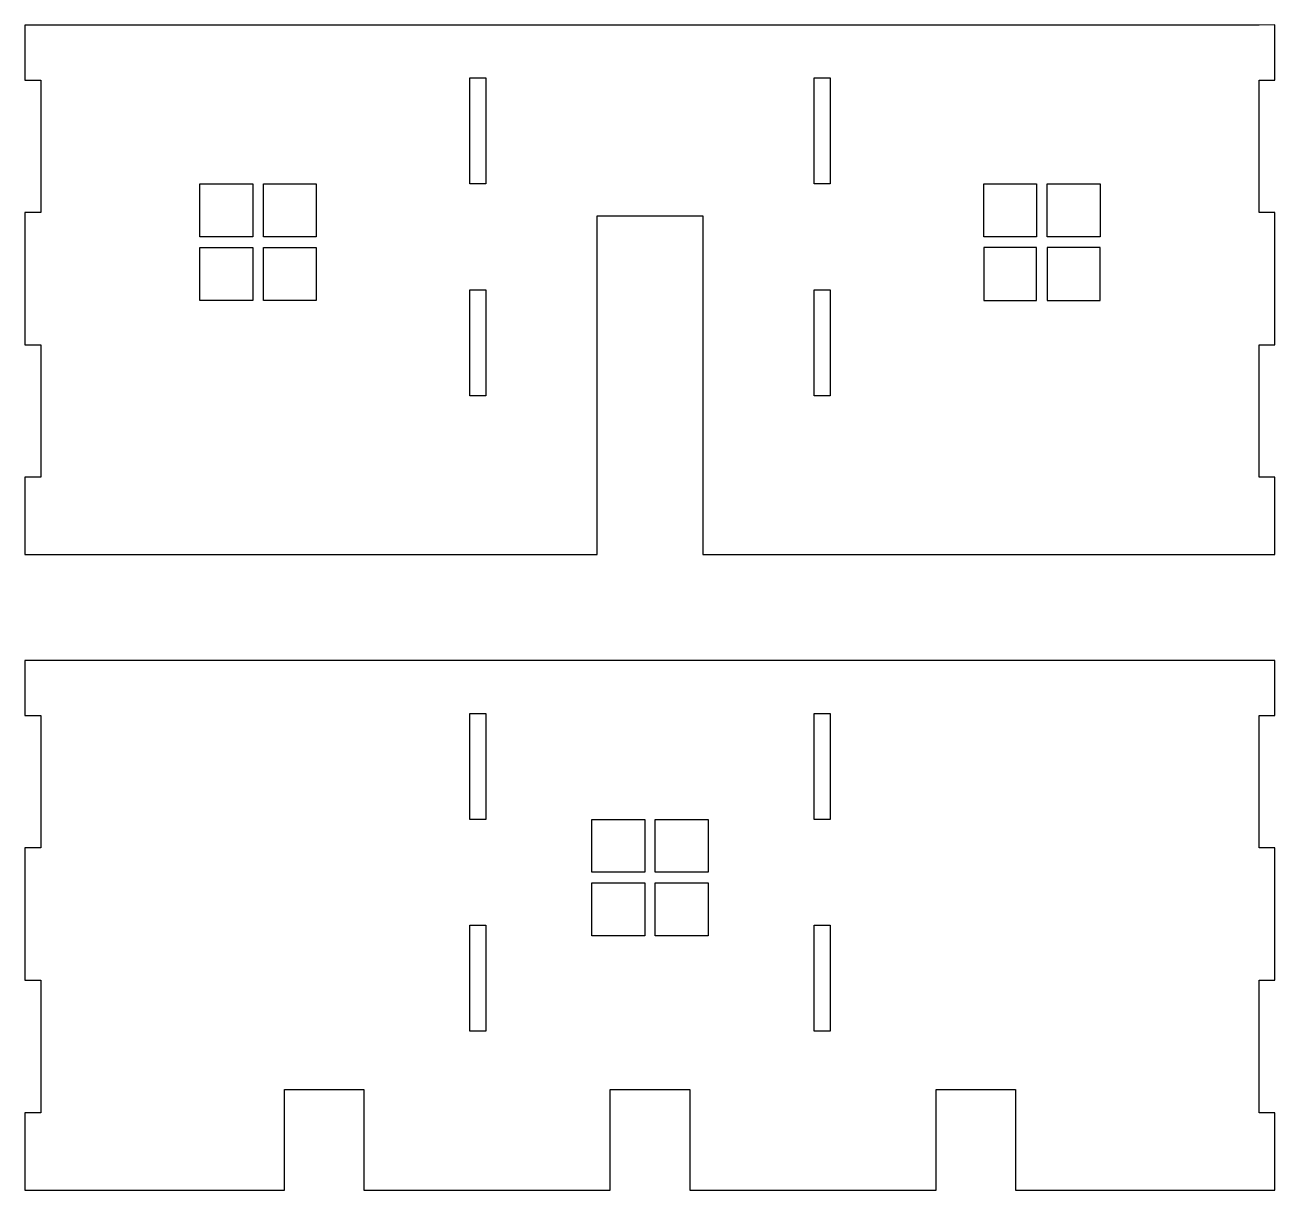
# Model space of a CAD drawing. Header units: millimetres. Extents: x 292 to 528, y -120 to 100.
import ezdxf

# ---------------------------------------------------------------- set-up
doc = ezdxf.new("R2010")
doc.units = ezdxf.units.MM
doc.layers.get('0').update_dxf_attribs({"linetype": 'CONTINUOUS'})

msp = doc.modelspace()

# ---------------------------------------------------------------- linework, layer by layer
for points in [[(525, 100.4), (295, 100.4), (292, 100.4), (292, 90), (295, 90), (295, 65), (292, 65), (292, 40), (295, 40), (295, 15), (292, 15), (292, 0.4), (295, 0.4), (400, 0.4), (400, 64.4), (420, 64.4), (420, 0.4), (525, 0.4), (528, 0.4), (528, 15), (525, 15), (525, 40), (528, 40), (528, 65), (525, 65), (525, 90), (528, 90), (528, 100.41)], [(376, 90.4), (379, 90.4), (379, 70.4), (376, 70.4)], [(441, 90.4), (444, 90.4), (444, 70.4), (441, 70.4)], [(325, 70.4), (335, 70.4), (335, 60.4), (325, 60.4)], [(337, 70.4), (347, 70.4), (347, 60.4), (337, 60.4)], [(483, 60.4), (473, 60.4), (473, 70.4), (483, 70.4)], [(485, 70.4), (495, 70.4), (495, 60.4), (485, 60.4)], [(325, 58.4), (335, 58.4), (335, 48.4), (325, 48.4)], [(337, 58.4), (347, 58.4), (347, 48.4), (337, 48.4)], [(483, 58.4), (473, 58.4), (473, 48.4), (483, 48.4)], [(495, 58.4), (485, 58.4), (485, 48.4), (495, 48.4)], [(376, 50.4), (379, 50.4), (379, 30.4), (376, 30.4)], [(441, 50.4), (444, 50.4), (444, 30.4), (441, 30.4)], [(528, -30), (528, -19.59), (525, -19.6), (295, -19.6), (292, -19.6), (292, -30), (295, -30), (295, -55), (292, -55), (292, -80), (295, -80), (295, -105), (292, -105), (292, -119.6), (295, -119.6), (341, -119.6), (341, -100.6), (356, -100.6), (356, -119.6), (402.5, -119.6), (402.5, -100.6), (417.5, -100.6), (417.5, -119.6), (464, -119.6), (464, -100.6), (479, -100.6), (479, -119.6), (528, -119.6), (528, -105), (525, -105), (525, -80), (528, -80), (528, -55), (525, -55), (525, -30)], [(376, -49.6), (376, -29.6), (379, -29.6), (379, -49.6)], [(441, -29.6), (444, -29.6), (444, -49.6), (441, -49.6)], [(399, -49.6), (409, -49.6), (409, -59.6), (399, -59.6)], [(411, -49.6), (421, -49.6), (421, -59.6), (411, -59.6)], [(399, -61.6), (409, -61.6), (409, -71.6), (399, -71.6)], [(411, -61.6), (421, -61.6), (421, -71.6), (411, -71.6)], [(376, -69.6), (379, -69.6), (379, -89.6), (376, -89.6)], [(441, -89.6), (441, -69.6), (444, -69.6), (444, -89.6)]]:
    msp.add_lwpolyline(points, close=True)

doc.saveas('drawing.dxf')
